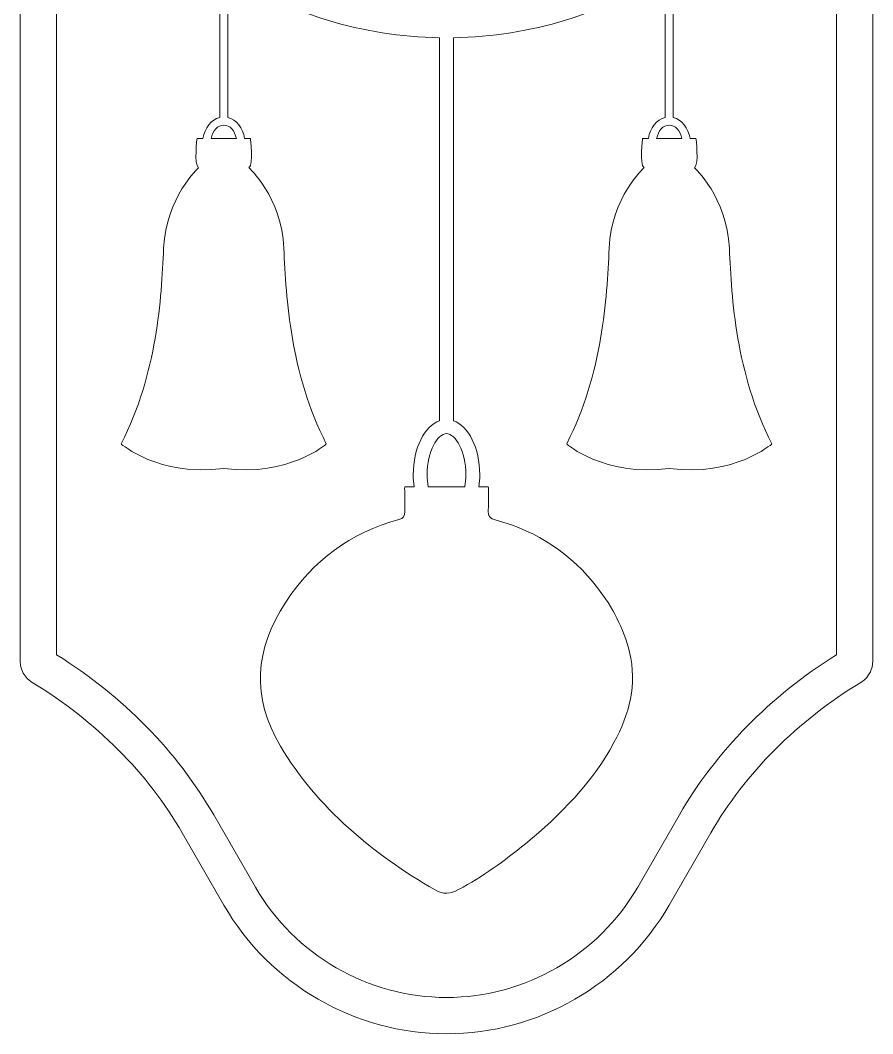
# Model space of a CAD drawing. Header units: centimetres. Extents: x 4.4 to 9.5, y -19.1 to -0.9.
# Drawn here: x 4.43 to 9.54, y -19.07 to -13 of the extents above; entities that cross this region are included whole.
import ezdxf

# ---------------------------------------------------------------- set-up
doc = ezdxf.new("R2010")
doc.units = ezdxf.units.CM
doc.header["$MEASUREMENT"] = 0
doc.layers.add('Layer 1', color=7, linetype='Continuous')

# ---------------------------------------------------------------- blocks, each defined once
blk = doc.blocks.new('block 2')
at = {"layer": 'Layer 1', "lineweight": 0}
for points, knots in [([(9.4687, -3.0471), (9.0875, -2.8153), (8.7766, -2.5031), (8.5695, -2.1444), (8.5695, -2.1444), (8.3198, -1.7121), (8.3198, -1.7121), (8.0453, -1.2368), (7.5339, -0.9417), (6.985, -0.9417), (6.4364, -0.9417), (5.9249, -1.2368), (5.6505, -1.7121), (5.6505, -1.7121), (5.4013, -2.1441), (5.4013, -2.1441), (5.194, -2.5028), (4.8831, -2.8151), (4.5016, -3.0469), (4.4915, -3.0531), (4.482, -3.0607), (4.4725, -3.0702), (4.4526, -3.0898), (4.429, -3.124), (4.429, -3.1751), (4.429, -3.1751), (4.429, -16.8399), (4.429, -16.8399), (4.429, -16.9176), (4.4842, -16.9573), (4.5013, -16.9674), (4.8825, -17.1991), (5.1937, -17.5114), (5.4007, -17.8701), (5.4007, -17.8701), (5.6505, -18.3027), (5.6505, -18.3027), (5.9249, -18.778), (6.4364, -19.0734), (6.9853, -19.0734), (7.5339, -19.0734), (8.0453, -18.778), (8.3198, -18.3027), (8.3198, -18.3027), (8.5701, -17.8693), (8.5701, -17.8693), (8.7771, -17.5108), (9.088, -17.1989), (9.4693, -16.9674), (9.4796, -16.9611), (9.4891, -16.9538), (9.4973, -16.9456), (9.5171, -16.9255), (9.541, -16.891), (9.541, -16.8399), (9.541, -16.8399), (9.541, -3.1751), (9.541, -3.1751), (9.541, -3.0971), (9.4858, -3.0574), (9.4687, -3.0471)], [0, 0, 0, 0, 1, 1, 1, 2, 2, 2, 3, 3, 3, 4, 4, 4, 5, 5, 5, 6, 6, 6, 7, 7, 7, 8, 8, 8, 9, 9, 9, 10, 10, 10, 11, 11, 11, 12, 12, 12, 13, 13, 13, 14, 14, 14, 15, 15, 15, 16, 16, 16, 17, 17, 17, 18, 18, 18, 19, 19, 19, 20, 20, 20, 20]), ([(8.3818, -17.7606), (8.3818, -17.7606), (8.1315, -18.194), (8.1315, -18.194), (7.8959, -18.6024), (7.4565, -18.856), (6.9853, -18.856), (6.5138, -18.856), (6.0744, -18.6021), (5.8388, -18.194), (5.8388, -18.194), (5.5891, -17.7614), (5.5891, -17.7614), (5.3698, -17.3812), (5.0442, -17.0502), (4.6464, -16.8016), (4.6464, -16.8016), (4.6464, -11.4127), (4.6464, -11.4127), (4.6476, -11.4129), (4.6487, -11.4132), (4.6499, -11.4135), (4.8235, -11.9416), (5.1713, -12.3908), (5.6252, -12.6931), (5.6252, -12.6931), (5.6252, -13.5817), (5.6252, -13.5817), (5.5738, -13.594), (5.5336, -13.644), (5.5247, -13.7073), (5.5247, -13.7073), (5.4891, -13.7073), (5.4891, -13.7073), (5.4891, -13.7073), (5.4698, -13.8605), (5.498, -13.8825), (5.498, -13.8825), (5.3029, -14.0592), (5.2888, -14.3654), (5.2744, -14.6714), (5.2516, -15.1092), (5.0342, -15.5383), (5.0342, -15.5383), (5.257, -15.7353), (5.6491, -15.6853), (6.0415, -15.7353), (6.2643, -15.5383), (6.2643, -15.5383), (6.0469, -15.1092), (6.0241, -14.6714), (6.0097, -14.3654), (5.9953, -14.0592), (5.8005, -13.8825), (5.8005, -13.8825), (5.8285, -13.8605), (5.8094, -13.7073), (5.8094, -13.7073), (5.8094, -13.7073), (5.7738, -13.7073), (5.7738, -13.7073), (5.7649, -13.644), (5.7247, -13.594), (5.6733, -13.5817), (5.6733, -13.5817), (5.6733, -12.7244), (5.6733, -12.7244), (6.0418, -12.9575), (6.4768, -13.095), (6.9432, -13.1029), (6.9432, -13.1029), (6.9432, -15.3994), (6.9432, -15.3994), (6.8521, -15.4307), (6.7855, -15.5616), (6.7855, -15.7233), (6.7855, -15.7478), (6.7874, -15.7714), (6.7902, -15.7942), (6.7902, -15.7942), (6.735, -15.7942), (6.735, -15.7942), (6.7342, -15.8005), (6.7336, -15.807), (6.7342, -15.8149), (6.7366, -15.8576), (6.7331, -15.9005), (6.735, -15.9434), (6.7364, -15.9717), (6.7274, -15.9839), (6.6983, -15.9918), (6.4092, -16.0698), (6.1847, -16.2366), (6.0206, -16.4866), (5.8355, -16.7684), (5.8143, -17.0565), (5.9893, -17.3497), (6.2103, -17.7201), (6.5461, -17.9983), (6.9165, -18.2114), (6.9657, -18.2396), (7.0089, -18.2361), (7.0576, -18.2095), (7.2008, -18.1315), (7.3331, -18.0377), (7.4586, -17.9342), (7.6687, -17.7611), (7.8586, -17.5701), (7.9894, -17.328), (8.0807, -17.1587), (8.1296, -16.9798), (8.0826, -16.7864), (8.0478, -16.6437), (7.9804, -16.516), (7.8907, -16.4005), (7.7336, -16.1981), (7.5312, -16.0614), (7.2828, -15.9953), (7.2464, -15.9858), (7.2315, -15.9711), (7.2353, -15.9323), (7.2391, -15.8942), (7.2342, -15.8557), (7.2366, -15.8173), (7.2372, -15.8084), (7.2366, -15.801), (7.2353, -15.7942), (7.2353, -15.7942), (7.1798, -15.7942), (7.1798, -15.7942), (7.1826, -15.7714), (7.1845, -15.7478), (7.1845, -15.7233), (7.1845, -15.5616), (7.1179, -15.4307), (7.0268, -15.3994), (7.0268, -15.3994), (7.0268, -13.1029), (7.0268, -13.1029), (7.4932, -13.095), (7.9282, -12.9575), (8.2967, -12.7244), (8.2967, -12.7244), (8.2967, -13.5817), (8.2967, -13.5817), (8.2453, -13.594), (8.2051, -13.644), (8.1962, -13.7073), (8.1962, -13.7073), (8.1606, -13.7073), (8.1606, -13.7073), (8.1606, -13.7073), (8.1415, -13.8605), (8.1695, -13.8825), (8.1695, -13.8825), (7.9747, -14.0592), (7.9603, -14.3654), (7.9459, -14.6714), (7.9231, -15.1092), (7.7057, -15.5383), (7.7057, -15.5383), (7.9285, -15.7353), (8.3209, -15.6853), (8.713, -15.7353), (8.9358, -15.5383), (8.9358, -15.5383), (8.7184, -15.1092), (8.6956, -14.6714), (8.6812, -14.3654), (8.6671, -14.0592), (8.472, -13.8825), (8.472, -13.8825), (8.5002, -13.8605), (8.4809, -13.7073), (8.4809, -13.7073), (8.4809, -13.7073), (8.4453, -13.7073), (8.4453, -13.7073), (8.4364, -13.644), (8.3962, -13.594), (8.3448, -13.5817), (8.3448, -13.5817), (8.3448, -12.6931), (8.3448, -12.6931), (8.7988, -12.3908), (9.1466, -11.9416), (9.3201, -11.4134), (9.3213, -11.4131), (9.3224, -11.4128), (9.3236, -11.4125), (9.3236, -11.4125), (9.3236, -16.8019), (9.3236, -16.8019), (8.9261, -17.05), (8.601, -17.3809), (8.3818, -17.7606)], [0, 0, 0, 0, 1, 1, 1, 2, 2, 2, 3, 3, 3, 4, 4, 4, 5, 5, 5, 6, 6, 6, 7, 7, 7, 8, 8, 8, 9, 9, 9, 10, 10, 10, 11, 11, 11, 12, 12, 12, 13, 13, 13, 14, 14, 14, 15, 15, 15, 16, 16, 16, 17, 17, 17, 18, 18, 18, 19, 19, 19, 20, 20, 20, 21, 21, 21, 22, 22, 22, 23, 23, 23, 24, 24, 24, 25, 25, 25, 26, 26, 26, 27, 27, 27, 28, 28, 28, 29, 29, 29, 30, 30, 30, 31, 31, 31, 32, 32, 32, 33, 33, 33, 34, 34, 34, 35, 35, 35, 36, 36, 36, 37, 37, 37, 38, 38, 38, 39, 39, 39, 40, 40, 40, 41, 41, 41, 42, 42, 42, 43, 43, 43, 44, 44, 44, 45, 45, 45, 46, 46, 46, 47, 47, 47, 48, 48, 48, 49, 49, 49, 50, 50, 50, 51, 51, 51, 52, 52, 52, 53, 53, 53, 54, 54, 54, 55, 55, 55, 56, 56, 56, 57, 57, 57, 58, 58, 58, 59, 59, 59, 60, 60, 60, 61, 61, 61, 62, 62, 62, 63, 63, 63, 64, 64, 64, 65, 65, 65, 65]), ([(5.6491, -13.6268), (5.6858, -13.6268), (5.7162, -13.6613), (5.7249, -13.7073), (5.7249, -13.7073), (5.5733, -13.7073), (5.5733, -13.7073), (5.582, -13.6613), (5.6127, -13.6268), (5.6491, -13.6268)], [0, 0, 0, 0, 1, 1, 1, 2, 2, 2, 3, 3, 3, 3]), ([(8.3209, -13.6268), (8.3573, -13.6268), (8.388, -13.6613), (8.3967, -13.7073), (8.3967, -13.7073), (8.2451, -13.7073), (8.2451, -13.7073), (8.2538, -13.6613), (8.2842, -13.6268), (8.3209, -13.6268)], [0, 0, 0, 0, 1, 1, 1, 2, 2, 2, 3, 3, 3, 3]), ([(7.1008, -15.7233), (7.1008, -15.7483), (7.0983, -15.772), (7.0948, -15.7942), (7.0948, -15.7942), (6.8752, -15.7942), (6.8752, -15.7942), (6.8717, -15.772), (6.8692, -15.7483), (6.8692, -15.7233), (6.8692, -15.5817), (6.9304, -15.4758), (6.985, -15.4758), (7.0396, -15.4758), (7.1008, -15.5817), (7.1008, -15.7233)], [0, 0, 0, 0, 1, 1, 1, 2, 2, 2, 3, 3, 3, 4, 4, 4, 5, 5, 5, 5])]:
    blk.add_open_spline(points, degree=3, knots=knots, dxfattribs=at)

msp = doc.modelspace()

# ---------------------------------------------------------------- block references
at = {"layer": 'Layer 1'}
msp.add_blockref('block 2', (0, 0), dxfattribs=at)

doc.saveas('drawing.dxf')
